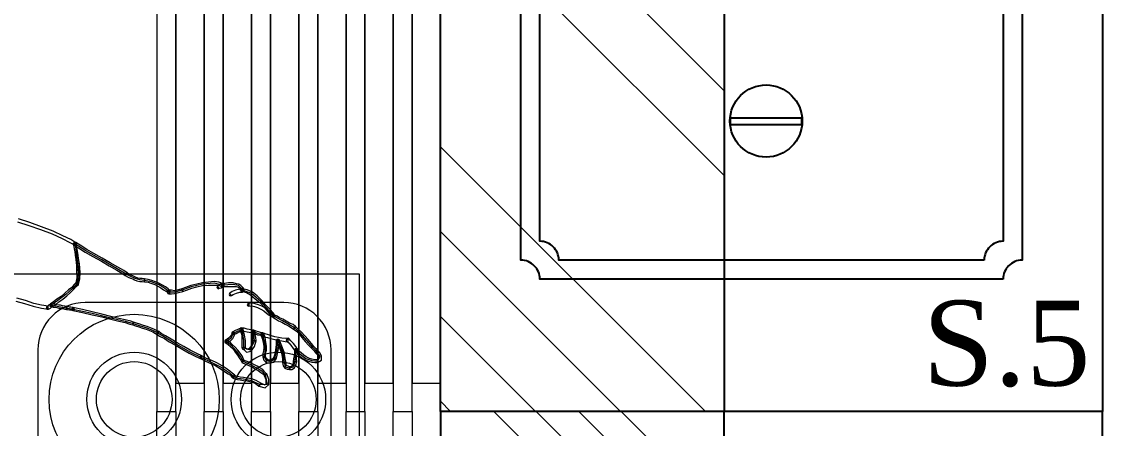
# Model space of a CAD drawing. Header units: millimetres. Extents: x -29311 to -3405, y 28913 to 42880.
# Drawn here: x -26194.7 to -26080.4, y 39988 to 40031 of the extents above; entities that cross this region are included whole.
import ezdxf
from ezdxf.enums import TextEntityAlignment as Align

# ---------------------------------------------------------------- set-up
doc = ezdxf.new("R2010")
doc.units = ezdxf.units.MM
doc.linetypes.add('NewLinetype1', pattern=[0])
doc.layers.add('A-YAZI', color=136, linetype='Continuous')
for name, color, linetype, lineweight in [('GRC-Ekipman', 4, 'Continuous', 25), ('MIM_İnsan', 251, 'Continuous', 9), ('MIM_mobilya', 251, 'Continuous', 9), ('MIM_Selinoks', 251, 'Continuous', 9)]:
    doc.layers.add(name, color=color, linetype=linetype, lineweight=lineweight)
doc.styles.add('YAZ-50', font='times.ttf', dxfattribs={"width": 0.9})

# ---------------------------------------------------------------- blocks, each defined once
blk = doc.blocks.new('Sıcak Serv. Ünit(GN). L190')
at = {"linetype": 'NewLinetype1', "lineweight": 0}
h = blk.add_hatch(dxfattribs=at)
h.set_pattern_fill('ANSI34-METRIC', color=251, scale=2, style=0)
h.set_pattern_definition([(45, (1041.072, 1060.847), (-26.9408, 26.9408), []), (45, (1050.052, 1060.847), (-26.9408, 26.9408), []), (45, (1059.033, 1060.847), (-26.9408, 26.9408), []), (45, (1068.013, 1060.847), (-26.9408, 26.9408), [])])
h.paths.add_polyline_path([(-190, -40), (-190, -70), (0, -70), (0, -40)])
for p, q in [((-190, 0), (0, 0)), ((0, 0), (0, -70)), ((-190, -40), (0, -40)), ((0, -40), (0, -70)), ((0, -70), (-190, -70)), ((0, -70), (-190, -70)), ((-3, -70), (-187, -70))]:
    blk.add_line(p, q)
at = {"color": 45, "lineweight": 0}
for p, q in [((-3, -73), (-3, -70)), ((0, -73), (-190, -73)), ((-187, -73), (-3, -73)), ((0, -75), (0, -73)), ((-190, -75), (0, -75)), ((-3, -75), (-187, -75)), ((-3, -78), (-3, -75)), ((0, -78), (-190, -78)), ((-187, -78), (-3, -78)), ((0, -80), (0, -78)), ((-190, -80), (0, -80)), ((-3, -80), (-187, -80)), ((-3, -83), (-3, -80)), ((0, -83), (-190, -83)), ((-187, -83), (-3, -83)), ((0, -85), (0, -83)), ((-190, -85), (0, -85)), ((-3, -85), (-187, -85)), ((-3, -85), (-187, -85)), ((-3, -85), (-187, -85)), ((-3, -88), (-3, -85)), ((-3, -88), (-3, -85)), ((-3, -88), (-3, -85)), ((0, -88), (-190, -88)), ((-187, -88), (-3, -88)), ((-187, -88), (-3, -88)), ((-187, -88), (-3, -88)), ((0, -90), (0, -88)), ((-190, -90), (0, -90)), ((-3, -90), (-187, -90)), ((-3, -90), (-187, -90)), ((-3, -93), (-3, -90)), ((-3, -93), (-3, -90)), ((0, -93), (-190, -93)), ((-187, -93), (-3, -93)), ((-187, -93), (-3, -93)), ((0, -95), (0, -93)), ((-190, -95), (0, -95)), ((-3, -95), (-187, -95)), ((-3, -98), (-3, -95)), ((0, -98), (-190, -98)), ((-187, -98), (-3, -98)), ((0, -100), (0, -98)), ((-190, -100), (0, -100))]:
    blk.add_line(p, q, dxfattribs=at)
at = {"color": 33}
for points in [[(-14, -10.5), (-14, -59.5, 0.414214), (-16, -61.5), (-44.5, -61.5, 0.414214), (-46.5, -59.5), (-46.5, -10.5, 0.414214), (-44.5, -8.5), (-16, -8.5, 0.414214)], [(-16, -12.5), (-16, -57.5, 0.414214), (-18, -59.5), (-42.5, -59.5, 0.414214), (-44.5, -57.5), (-44.5, -12.5, 0.414214), (-42.5, -10.5), (-18, -10.5, 0.414214)]]:
    blk.add_lwpolyline(points, format="xyb", close=True, dxfattribs=at)
blk.add_lwpolyline([(-30.32, -31.82), (-30.32, -39.32), (-31.07, -39.32), (-31.07, -31.82)], close=True, dxfattribs=at)
blk.add_circle((-30.72, -35.57), 3.82, dxfattribs=at)
blk = doc.blocks.new('frenox soğuk servis ü. L140')
at = {"lineweight": 0}
h = blk.add_hatch(dxfattribs=at)
h.set_pattern_fill('ANSI34', color=251, style=0)
h.set_pattern_definition([(45, (-4806.476, -0.103), (-13.470384, 13.470384), []), (45, (-4801.986, -0.103), (-13.470384, 13.470384), []), (45, (-4797.496, -0.103), (-13.470384, 13.470384), []), (45, (-4793.006, -0.103), (-13.470384, 13.470384), [])])
h.paths.add_polyline_path([(-0.92, -40.1), (-0.92, -70.1), (131.08, -70.1), (131.08, -40.1)])
for points in [[(-0.92, -0.1), (-0.92, -70.1), (131.08, -70.1), (131.08, -0.1)], [(131.08, -40.1), (-0.92, -40.1), (-0.92, -70.1), (131.08, -70.1)]]:
    blk.add_lwpolyline(points, close=True)
at = {"color": 45, "lineweight": 0}
for points in [[(131.08, -75.1), (-0.92, -75.1), (-0.92, -73.1), (131.08, -73.1)], [(131.08, -80.1), (-0.92, -80.1), (-0.92, -78.1), (131.08, -78.1)], [(131.08, -85.1), (-0.92, -85.1), (-0.92, -83.1), (131.08, -83.1)], [(131.08, -90.1), (-0.92, -90.1), (-0.92, -88.1), (131.08, -88.1)], [(131.08, -95.1), (-0.92, -95.1), (-0.92, -93.1), (131.08, -93.1)], [(131.08, -100.1), (-0.92, -100.1), (-0.92, -98.1), (131.08, -98.1)]]:
    blk.add_lwpolyline(points, close=True, dxfattribs=at)
blk = doc.blocks.new('160718_A$C2F7A1A77')
at = {"layer": 'MIM_mobilya'}
for p, q in [((3.42, 27.47), (4.16, 27.47)), ((5.72, 27.47), (6.46, 27.47)), ((29.18, 28.08), (29.92, 28.08))]:
    blk.add_line(p, q, dxfattribs=at)
blk.add_lwpolyline([(0, 37), (0, 0), (53, 0), (53, 37)], close=True, dxfattribs=at)
blk.add_lwpolyline([(3, 29), (3, 8, 0.414214), (8, 3), (45, 3, 0.414214), (50, 8), (50, 29, 0.414214), (45, 34), (8, 34, 0.414214)], format="xyb", close=True, dxfattribs=at)
for points in [[(3.19, 18.99), (3.17, 18.68), (3.19, 18.33), (3.31, 17.41), (3.34, 17.41)], [(3.46, 18.99), (3.48, 18.68), (3.46, 18.33), (3.41, 17.41), (3.33, 17.41)], [(3.66, 18.99), (3.64, 18.68), (3.66, 18.33), (3.78, 17.41), (3.81, 17.4)], [(3.93, 18.99), (3.95, 18.68), (3.93, 18.33), (3.88, 17.41), (3.8, 17.4)], [(4.13, 18.99), (4.11, 18.68), (4.13, 18.33), (4.17, 17.41), (4.25, 17.4)], [(4.4, 18.99), (4.42, 18.68), (4.4, 18.33), (4.27, 17.41), (4.25, 17.4)], [(29.34, 17.09), (29.48, 16.96), (29.61, 16.96), (29.76, 17.09)]]:
    blk.add_lwpolyline(points, dxfattribs=at)
for centre, radius in [((17.51, 21.82), 11), ((39.75, 23.82), 9), ((17.51, 21.82), 8), ((39.75, 23.82), 5), ((39.75, 23.82), 4), ((39.75, 8.57), 5), ((39.75, 8.57), 4)]:
    blk.add_circle(centre, radius, dxfattribs=at)
for centre, radius, start, end in [((25.47, 24.72), 22.22, 172.8729, 189.9137), ((-17.89, 24.73), 22.22, 350.0863, 7.0954), ((27.77, 24.72), 22.22, 172.8729, 189.9137), ((-8.49, 25.02), 15.15, 348.689, 9.2988), ((51.23, 25.32), 22.22, 172.8729, 189.9137), ((7.87, 25.33), 22.22, 350.0863, 7.0954), ((2.74, 20.76), 0.849, 339.9904, 9.0141), ((4.84, 20.77), 0.849, 170.9859, 200.0096), ((5.08, 19.31), 1.92, 143.1475, 189.6617), ((2.51, 19.33), 1.92, 350.3383, 36.8525), ((3.32, 18.55), 0.466, 72.9453, 106.8601), ((3.56, 18.86), 0.163, 52.2572, 127.4765), ((4.03, 18.86), 0.163, 52.2572, 127.4765)]:
    blk.add_arc(centre, radius, start, end, dxfattribs=at)
for points in [[(5.88, 20.89), (5.77, 18.49), (5.88, 17.29), (6.18, 17.56), (6.56, 17.96), (6.74, 19.7), (6.36, 22.05)], [(29.34, 21.5), (29.12, 20.87), (28.46, 19.99), (29.34, 17.09)], [(29.76, 21.5), (29.98, 20.87), (30.64, 19.99), (29.76, 17.09)]]:
    blk.add_spline(points, degree=3, dxfattribs=at)
blk = doc.blocks.new('160718_InsanKadın')
at = {"layer": 'MIM_İnsan'}
for p, q in [((10.52, 11.69), (9.73, 11.64)), ((9.73, 11.64), (9.93, 10.64)), ((11.41, 11.24), (10.52, 11.69)), ((9.93, 10.64), (10.32, 10.25)), ((12.25, 11.09), (11.41, 11.24)), ((12.89, 10.99), (12.25, 11.09)), ((13.34, 10.79), (12.89, 10.99)), ((13.78, 10.4), (13.34, 10.79)), ((14.63, 9.85), (13.78, 10.4)), ((4.43, 9.2), (4.14, 8.71)), ((5.03, 9.15), (4.43, 9.2)), ((5.67, 8.91), (5.03, 9.15)), ((6.81, 9.25), (6.76, 8.66)), ((7.01, 9.8), (6.81, 9.25)), ((7.4, 9.95), (7.01, 9.8)), ((7.8, 9.8), (7.4, 9.95)), ((7.95, 9.35), (7.8, 9.8)), ((8.1, 8.31), (7.95, 9.35)), ((9.38, 9.25), (8.94, 8.91)), ((9.83, 9.15), (9.38, 9.25)), ((10.07, 8.76), (9.83, 9.15)), ((10.32, 10.25), (10.92, 9.9)), ((10.92, 9.9), (11.56, 9.55)), ((11.56, 9.55), (12.3, 9.25)), ((12.3, 9.25), (12.55, 8.76)), ((15.67, 9.3), (14.63, 9.85)), ((16.7, 8.81), (15.67, 9.3)), ((4.14, 8.71), (4.53, 8.16)), ((4.53, 8.16), (4.93, 7.76)), ((6.27, 8.46), (5.67, 8.91)), ((6.71, 8.01), (6.27, 8.46)), ((6.76, 8.66), (6.71, 8.01)), ((8.64, 7.02), (8.1, 8.31)), ((8.74, 8.06), (8.64, 7.02)), ((8.94, 8.91), (8.74, 8.06)), ((9.98, 8.01), (10.07, 8.76)), ((10.03, 7.22), (9.98, 8.01)), ((11.56, 8.01), (11.11, 7.07)), ((12.25, 7.76), (11.56, 8.01)), ((12.55, 8.76), (12.99, 8.16)), ((12.99, 8.16), (13.54, 7.56)), ((17.94, 8.21), (16.7, 8.81)), ((19.33, 7.42), (17.94, 8.21)), ((4.93, 7.76), (5.57, 7.02)), ((5.57, 7.02), (6.27, 6.22)), ((10.27, 6.37), (10.03, 7.22)), ((11.11, 7.07), (11.16, 6.47)), ((12.25, 7.02), (12.25, 7.76)), ((12.45, 5.88), (12.25, 7.02)), ((13.54, 7.56), (14.08, 7.12)), ((14.08, 7.12), (13.54, 6.72)), ((20.56, 6.67), (19.33, 7.42)), ((6.27, 6.22), (6.86, 5.68)), ((10.72, 6.27), (10.27, 6.37)), ((11.21, 6.07), (10.72, 6.27)), ((11.16, 6.47), (11.21, 6.07)), ((11.21, 6.07), (11.21, 6.07)), ((12.89, 6.02), (12.45, 5.88)), ((13.34, 6.27), (12.89, 6.02)), ((13.54, 6.72), (13.34, 6.27)), ((21.31, 6.22), (20.56, 6.67)), ((21.8, 5.97), (21.31, 6.22)), ((22.49, 5.68), (21.8, 5.97)), ((6.86, 5.68), (7.45, 5.33)), ((7.45, 5.33), (8.15, 4.93)), ((8.15, 4.93), (8.79, 4.58)), ((8.79, 4.58), (9.13, 4.38)), ((23.28, 5.43), (22.49, 5.68)), ((23.93, 5.23), (23.28, 5.43)), ((24.77, 4.98), (23.93, 5.23)), ((26.3, 4.63), (24.77, 4.98)), ((28.28, 4.14), (26.3, 4.63)), ((9.13, 4.38), (9.58, 3.84)), ((9.58, 3.84), (10.42, 2.89)), ((30.31, 3.69), (28.28, 4.14)), ((30.66, 3.64), (30.31, 3.69)), ((30.95, 3.59), (30.66, 3.64)), ((31.4, 3.49), (30.95, 3.59)), ((31.79, 3.44), (31.4, 3.49)), ((32.19, 3.34), (31.79, 3.44)), ((10.42, 2.89), (11.41, 2.05)), ((31.05, 2.15), (31.89, 2.8)), ((31.89, 2.8), (32.59, 3.29)), ((32.59, 3.29), (32.19, 3.34)), ((11.41, 2.05), (12.35, 1.7)), ((12.35, 1.7), (12.55, 1.45)), ((12.55, 1.45), (12.8, 1.21)), ((12.8, 1.21), (13.34, 1.11)), ((13.34, 1.11), (14.48, 1.16)), ((14.48, 1.16), (15.37, 0.96)), ((16.61, 1.06), (17.79, 1.35)), ((17.79, 1.35), (18.73, 1.7)), ((18.73, 1.7), (19.57, 1.9)), ((19.57, 1.9), (20.12, 1.9)), ((20.12, 1.9), (20.61, 1.5)), ((20.61, 1.5), (21.26, 1.11)), ((29.86, 1.01), (30.31, 1.5)), ((30.31, 1.5), (31.05, 2.15)), ((15.37, 0.96), (16.61, 1.06)), ((21.26, 1.11), (22, 0.81)), ((22, 0.81), (22.74, 0.66)), ((22.74, 0.66), (23.24, 0.61)), ((23.24, 0.61), (23.73, 0.46)), ((23.73, 0.46), (24.17, 0.26)), ((24.17, 0.26), (24.67, 0.01)), ((24.67, 0.01), (25.61, -0.58)), ((29.72, -0.19), (29.86, 1.01)), ((25.61, -0.58), (27.24, -1.53)), ((29.91, -2.02), (29.72, -0.19)), ((27.24, -1.53), (28.92, -2.47)), ((30.01, -2.67), (29.91, -2.02)), ((28.92, -2.47), (30.11, -3.22)), ((30.11, -3.22), (30.01, -2.67))]:
    blk.add_line(p, q, dxfattribs=at)
at = {"layer": 'MIM_İnsan', "flags": 128}
for points in [[(10.03, 10.74), (10.07, 10.74), (9.88, 11.14), (9.88, 11.59), (9.98, 11.74), (10.42, 11.54), (10.62, 11.84), (9.98, 12.03), (9.58, 11.69), (9.58, 11.14), (9.78, 10.54), (9.83, 10.54), (10.03, 10.74)], [(10.42, 11.54), (10.42, 11.54), (10.92, 11.24), (11.36, 11.09), (11.86, 10.99), (12.25, 10.94), (12.6, 10.89), (12.89, 10.84), (13.09, 10.79), (13.24, 10.69), (13.44, 10.89), (13.19, 11.09), (12.89, 11.14), (12.6, 11.19), (12.25, 11.24), (11.86, 11.29), (11.46, 11.39), (11.01, 11.54), (10.62, 11.84), (10.62, 11.84), (10.42, 11.54)], [(12.45, 9.3), (12.35, 9.4), (11.95, 9.55), (11.61, 9.7), (11.26, 9.85), (11.01, 10.05), (10.72, 10.2), (10.42, 10.4), (10.22, 10.54), (10.03, 10.74), (9.83, 10.54), (10.03, 10.35), (10.22, 10.1), (10.52, 9.9), (10.82, 9.75), (11.16, 9.55), (11.51, 9.4), (11.86, 9.25), (12.25, 9.1), (12.15, 9.2), (12.25, 9.1), (12.4, 9.1), (12.45, 9.2), (12.45, 9.35), (12.35, 9.4), (12.45, 9.3)], [(13.49, 10.89), (13.39, 10.99), (13.29, 10.94), (13.19, 10.84), (13.19, 10.69), (13.49, 10.89)], [(13.24, 10.69), (13.19, 10.69), (13.44, 10.49), (13.69, 10.25), (14.08, 10), (14.53, 9.7), (15.07, 9.4), (15.62, 9.15), (16.16, 8.91), (16.65, 8.66), (16.75, 8.95), (16.26, 9.2), (15.71, 9.45), (15.17, 9.7), (14.73, 10), (14.28, 10.3), (13.88, 10.54), (13.64, 10.69), (13.49, 10.89), (13.44, 10.89), (13.24, 10.69)], [(16.75, 8.95), (16.26, 9.2), (15.71, 9.45), (15.17, 9.7), (14.73, 10), (14.28, 10.3), (13.88, 10.54), (13.64, 10.69), (13.49, 10.89), (13.19, 10.69), (13.44, 10.49), (13.69, 10.25), (14.08, 10), (14.53, 9.7), (15.07, 9.4), (15.62, 9.15), (16.16, 8.91), (16.65, 8.66), (16.75, 8.95)], [(4.63, 8.31), (4.63, 8.31), (4.48, 8.51), (4.29, 8.76), (4.29, 8.91), (4.43, 9.05), (4.43, 9.35), (3.99, 9.1), (3.99, 8.66), (4.19, 8.31), (4.43, 8.01), (4.43, 8.01), (4.63, 8.31)], [(4.43, 9.05), (4.43, 9.05), (4.73, 9.05), (5.03, 9), (5.28, 8.91), (5.62, 8.76), (5.87, 8.56), (6.17, 8.31), (6.41, 8.16), (6.56, 7.91), (6.86, 8.11), (6.61, 8.36), (6.36, 8.61), (6.07, 8.86), (5.72, 9.05), (5.37, 9.2), (5.03, 9.3), (4.73, 9.35), (4.43, 9.35), (4.43, 9.35), (4.43, 9.05)], [(6.56, 7.91), (6.86, 8.01), (6.86, 8.31), (6.91, 8.66), (6.96, 8.95), (7.01, 9.25), (6.61, 9.25), (6.66, 8.95), (6.61, 8.66), (6.56, 8.31), (6.56, 8.01), (6.86, 8.11), (6.56, 8.01), (6.61, 7.91), (6.71, 7.86), (6.81, 7.91), (6.86, 8.01), (6.56, 7.91)], [(7.01, 9.25), (7.01, 9.25), (7.01, 9.5), (7.16, 9.7), (7.25, 9.8), (7.4, 9.8), (7.4, 10.1), (7.16, 10.1), (6.86, 9.9), (6.71, 9.6), (6.61, 9.25), (6.61, 9.25), (7.01, 9.25)], [(7.4, 9.8), (7.4, 9.8), (7.55, 9.75), (7.7, 9.65), (7.75, 9.6), (7.75, 9.35), (8.15, 9.35), (8.05, 9.7), (7.9, 9.95), (7.65, 10.05), (7.4, 10.1), (7.4, 10.1), (7.4, 9.8)], [(7.75, 9.35), (7.75, 9.35), (7.85, 8.91), (7.95, 8.26), (8.19, 7.61), (8.49, 6.92), (8.79, 7.12), (8.49, 7.71), (8.24, 8.36), (8.15, 8.91), (8.15, 9.35), (8.15, 9.35), (7.75, 9.35)], [(9.08, 8.86), (9.08, 8.86), (9.23, 9), (9.38, 9.1), (9.63, 9.1), (9.73, 9), (9.93, 9.3), (9.63, 9.4), (9.38, 9.4), (9.04, 9.3), (8.79, 8.95), (8.79, 8.95), (9.08, 8.86)], [(9.73, 9), (9.78, 9), (9.83, 8.91), (9.93, 8.76), (9.93, 8.41), (9.83, 8.06), (10.12, 7.96), (10.22, 8.41), (10.22, 8.76), (10.12, 9.1), (9.88, 9.3), (9.93, 9.3), (9.73, 9)], [(14.13, 6.97), (14.13, 7.27), (13.88, 7.46), (13.64, 7.66), (13.34, 7.91), (13.14, 8.26), (12.89, 8.56), (12.7, 8.86), (12.55, 9.1), (12.45, 9.3), (12.15, 9.2), (12.25, 9), (12.4, 8.66), (12.6, 8.36), (12.85, 8.06), (13.14, 7.71), (13.44, 7.46), (13.69, 7.17), (14.03, 6.97), (14.03, 7.27), (14.03, 6.97), (14.18, 6.97), (14.23, 7.07), (14.23, 7.22), (14.13, 7.27), (14.13, 6.97)], [(6.96, 5.83), (6.96, 5.83), (6.66, 6.02), (6.36, 6.32), (6.07, 6.72), (5.72, 7.12), (5.37, 7.51), (5.03, 7.86), (4.78, 8.11), (4.63, 8.31), (4.43, 8.01), (4.58, 7.91), (4.83, 7.66), (5.08, 7.32), (5.42, 6.92), (5.77, 6.52), (6.17, 6.12), (6.46, 5.83), (6.76, 5.53), (6.76, 5.53), (6.96, 5.83)], [(6.86, 8.06), (6.81, 8.16), (6.66, 8.16), (6.56, 8.11), (6.56, 7.96), (6.86, 8.06)], [(7.55, 7.17), (7.65, 7.12), (7.45, 7.27), (7.25, 7.51), (7.01, 7.86), (6.86, 8.06), (6.56, 7.96), (6.71, 7.66), (6.96, 7.32), (7.25, 7.07), (7.45, 6.82), (7.55, 6.77), (7.45, 6.82), (7.6, 6.82), (7.7, 6.92), (7.75, 7.02), (7.65, 7.12), (7.55, 7.17)], [(8.49, 6.92), (8.79, 7.02), (8.79, 7.46), (8.89, 8.06), (8.99, 8.56), (9.08, 8.86), (8.79, 8.95), (8.69, 8.56), (8.59, 8.06), (8.49, 7.46), (8.49, 7.02), (8.79, 7.12), (8.49, 7.02), (8.54, 6.92), (8.64, 6.87), (8.74, 6.92), (8.79, 7.02), (8.49, 6.92)], [(9.83, 8.06), (9.83, 8.01), (9.83, 7.61), (9.88, 7.22), (9.98, 6.72), (10.12, 6.32), (10.42, 6.42), (10.27, 6.82), (10.17, 7.22), (10.12, 7.61), (10.12, 8.01), (10.12, 7.96), (9.83, 8.06)], [(11.31, 7.07), (11.31, 7.07), (11.41, 7.56), (11.66, 7.86), (11.86, 7.96), (12.1, 7.71), (12.4, 7.81), (11.95, 8.26), (11.46, 8.16), (11.11, 7.66), (10.92, 7.07), (10.92, 7.07), (11.31, 7.07)], [(16.65, 8.66), (16.65, 8.66), (17.2, 8.41), (17.89, 8.06), (18.58, 7.66), (19.28, 7.27), (19.92, 6.87), (20.51, 6.52), (20.96, 6.27), (21.21, 6.07), (21.4, 6.37), (21.16, 6.57), (20.61, 6.82), (20.12, 7.17), (19.38, 7.56), (18.68, 7.96), (17.99, 8.36), (17.3, 8.71), (16.75, 8.95), (16.75, 8.95), (16.65, 8.66)], [(16.65, 8.66), (16.8, 8.66), (16.85, 8.76), (16.85, 8.91), (16.75, 8.95), (16.65, 8.66)], [(10.32, 6.52), (10.07, 6.62), (9.73, 6.72), (9.38, 6.82), (8.94, 6.92), (8.54, 7.02), (8.19, 7.07), (7.85, 7.12), (7.55, 7.17), (7.55, 6.77), (7.85, 6.82), (8.19, 6.77), (8.54, 6.72), (8.94, 6.62), (9.28, 6.52), (9.63, 6.42), (9.98, 6.32), (10.22, 6.22), (10.32, 6.52)], [(11.16, 5.92), (11.36, 6.07), (11.31, 6.27), (11.31, 6.47), (11.26, 6.72), (11.31, 7.07), (10.92, 7.07), (10.97, 6.72), (11.01, 6.47), (11.01, 6.27), (11.06, 6.07), (11.26, 6.22), (11.06, 6.07), (11.11, 5.97), (11.21, 5.92), (11.31, 5.97), (11.36, 6.07), (11.16, 5.92)], [(12.1, 7.71), (12.05, 7.76), (12.05, 7.46), (12.05, 7.02), (12.15, 6.47), (12.3, 5.83), (12.6, 5.92), (12.45, 6.47), (12.45, 7.02), (12.45, 7.46), (12.45, 7.76), (12.4, 7.81), (12.45, 7.76), (12.4, 7.91), (12.25, 7.96), (12.1, 7.91), (12.05, 7.76), (12.1, 7.71)], [(13.39, 6.12), (13.49, 6.27), (13.54, 6.42), (13.69, 6.62), (13.83, 6.77), (14.13, 6.97), (14.03, 7.27), (13.64, 7.07), (13.39, 6.82), (13.24, 6.52), (13.19, 6.27), (13.29, 6.42), (13.19, 6.27), (13.24, 6.17), (13.34, 6.12), (13.44, 6.17), (13.49, 6.27), (13.39, 6.12)], [(9.28, 4.48), (9.23, 4.48), (9.04, 4.63), (8.89, 4.73), (8.54, 4.93), (8.19, 5.08), (7.85, 5.28), (7.5, 5.48), (7.2, 5.63), (6.96, 5.83), (6.76, 5.53), (7.01, 5.33), (7.4, 5.18), (7.75, 4.98), (8.1, 4.78), (8.44, 4.63), (8.69, 4.43), (8.94, 4.34), (9.04, 4.29), (8.99, 4.29), (9.28, 4.48)], [(10.12, 6.32), (10.27, 6.22), (10.47, 6.17), (10.67, 6.12), (10.92, 6.02), (11.16, 5.92), (11.26, 6.22), (11.01, 6.32), (10.77, 6.42), (10.47, 6.47), (10.27, 6.52), (10.42, 6.42), (10.27, 6.52), (10.17, 6.47), (10.12, 6.37), (10.17, 6.27), (10.27, 6.22), (10.12, 6.32)], [(10.22, 6.22), (10.37, 6.22), (10.42, 6.32), (10.42, 6.47), (10.32, 6.52), (10.22, 6.22)], [(11.21, 6.22), (11.11, 6.17), (11.06, 6.07), (11.11, 5.97), (11.21, 5.92), (11.21, 6.22)], [(11.21, 5.92), (11.46, 5.88), (11.86, 5.83), (12.2, 5.73), (12.45, 5.68), (12.45, 6.07), (12.2, 6.02), (11.86, 6.12), (11.46, 6.17), (11.21, 6.22), (11.21, 5.92)], [(12.3, 5.83), (12.45, 5.73), (12.7, 5.78), (12.94, 5.88), (13.14, 5.97), (13.39, 6.12), (13.29, 6.42), (13.04, 6.27), (12.85, 6.17), (12.6, 6.07), (12.45, 6.02), (12.6, 5.92), (12.45, 6.02), (12.35, 5.97), (12.3, 5.88), (12.35, 5.78), (12.45, 5.73), (12.3, 5.83)], [(12.45, 5.68), (12.6, 5.73), (12.65, 5.88), (12.6, 6.02), (12.45, 6.07), (12.45, 5.68)], [(21.21, 6.07), (21.21, 6.07), (21.45, 5.97), (21.75, 5.83), (22.1, 5.68), (22.44, 5.53), (22.84, 5.43), (23.24, 5.28), (23.58, 5.18), (23.88, 5.08), (23.98, 5.38), (23.68, 5.48), (23.33, 5.58), (22.94, 5.73), (22.54, 5.83), (22.2, 5.97), (21.85, 6.12), (21.55, 6.27), (21.4, 6.37), (21.4, 6.37), (21.21, 6.07)], [(23.88, 5.08), (23.88, 5.08), (24.17, 4.98), (24.77, 4.83), (25.46, 4.68), (26.3, 4.48), (27.24, 4.24), (28.28, 3.99), (29.27, 3.74), (30.31, 3.54), (30.31, 3.84), (29.27, 4.04), (28.28, 4.29), (27.24, 4.53), (26.3, 4.78), (25.46, 4.98), (24.77, 5.13), (24.27, 5.28), (23.98, 5.38), (23.98, 5.38), (23.88, 5.08)], [(9.23, 4.53), (9.08, 4.53), (8.99, 4.48), (8.94, 4.34), (9.04, 4.24), (9.23, 4.53)], [(12.5, 1.8), (12.35, 1.85), (11.95, 1.95), (11.51, 2.2), (11.01, 2.6), (10.52, 2.99), (10.07, 3.49), (9.73, 3.94), (9.43, 4.29), (9.28, 4.48), (8.99, 4.29), (9.13, 4.09), (9.43, 3.74), (9.88, 3.29), (10.32, 2.8), (10.82, 2.3), (11.31, 1.9), (11.86, 1.65), (12.35, 1.55), (12.2, 1.6), (12.35, 1.55), (12.45, 1.6), (12.5, 1.7), (12.45, 1.8), (12.35, 1.85), (12.5, 1.8)], [(11.71, 3.39), (11.36, 3.34), (11.11, 3.44), (10.77, 3.54), (10.42, 3.69), (10.12, 3.89), (9.83, 4.14), (9.53, 4.34), (9.23, 4.53), (9.04, 4.24), (9.33, 4.04), (9.63, 3.84), (9.93, 3.59), (10.32, 3.39), (10.67, 3.24), (11.01, 3.14), (11.36, 3.04), (11.71, 3.09), (11.71, 3.39)], [(32.49, 3.39), (32.49, 3.44), (32.14, 3.24), (31.79, 2.94), (31.35, 2.65), (30.95, 2.3), (30.56, 1.95), (30.21, 1.6), (29.96, 1.31), (29.72, 1.11), (30.01, 0.91), (30.16, 1.11), (30.41, 1.4), (30.76, 1.65), (31.15, 2), (31.55, 2.35), (31.99, 2.65), (32.34, 2.94), (32.68, 3.14), (32.68, 3.19), (32.68, 3.14), (32.78, 3.24), (32.73, 3.39), (32.64, 3.44), (32.49, 3.44), (32.49, 3.39)], [(32.59, 3.14), (32.49, 3.44), (32.14, 3.24), (31.79, 2.94), (31.35, 2.65), (30.95, 2.3), (30.56, 1.95), (30.21, 1.6), (29.96, 1.31), (29.72, 1.11), (30.01, 0.91), (30.16, 1.11), (30.41, 1.4), (30.76, 1.65), (31.15, 2), (31.55, 2.35), (31.99, 2.65), (32.34, 2.94), (32.68, 3.14), (32.59, 3.44), (32.68, 3.14), (32.78, 3.24), (32.73, 3.39), (32.64, 3.44), (32.49, 3.44), (32.59, 3.14)], [(30.16, 3.74), (30.31, 3.54), (30.51, 3.49), (30.66, 3.49), (30.8, 3.44), (30.95, 3.39), (30.95, 3.79), (30.8, 3.74), (30.66, 3.79), (30.51, 3.79), (30.31, 3.84), (30.46, 3.64), (30.31, 3.84), (30.21, 3.79), (30.16, 3.69), (30.21, 3.59), (30.31, 3.54), (30.16, 3.74)], [(30.31, 3.54), (30.31, 3.54), (30.51, 3.49), (30.66, 3.49), (30.8, 3.44), (30.95, 3.39), (30.95, 3.79), (30.8, 3.74), (30.66, 3.79), (30.51, 3.79), (30.31, 3.84), (30.31, 3.84), (30.31, 3.54)], [(30.95, 3.39), (30.95, 3.44), (31.15, 3.39), (31.4, 3.34), (31.6, 3.29), (31.79, 3.29), (31.99, 3.24), (32.19, 3.19), (32.39, 3.19), (32.59, 3.14), (32.59, 3.44), (32.39, 3.49), (32.19, 3.49), (31.99, 3.54), (31.79, 3.59), (31.6, 3.59), (31.4, 3.64), (31.15, 3.69), (30.95, 3.74), (30.95, 3.79), (30.95, 3.39)], [(32.93, 3.69), (32.88, 3.69), (32.73, 3.64), (32.68, 3.59), (32.59, 3.54), (32.49, 3.39), (32.68, 3.19), (32.78, 3.24), (32.88, 3.29), (32.93, 3.34), (32.98, 3.39), (32.93, 3.39), (32.98, 3.39), (33.08, 3.49), (33.08, 3.59), (33.03, 3.69), (32.88, 3.69), (32.93, 3.69)], [(11.71, 3.09), (11.81, 3.14), (11.86, 3.24), (11.81, 3.34), (11.71, 3.39), (11.71, 3.09)], [(13.74, 2.05), (13.78, 2.15), (13.74, 2.25), (13.64, 2.3), (13.54, 2.25), (13.74, 2.05)], [(12.35, 1.9), (12.2, 1.6), (12.3, 1.45), (12.4, 1.35), (12.55, 1.21), (12.75, 1.06), (12.99, 1.01), (13.34, 0.91), (13.83, 0.91), (14.48, 1.01), (14.48, 1.31), (13.83, 1.31), (13.34, 1.31), (12.99, 1.31), (12.85, 1.35), (12.75, 1.4), (12.7, 1.55), (12.6, 1.65), (12.5, 1.8), (12.35, 1.5), (12.5, 1.8), (12.4, 1.9), (12.3, 1.85), (12.2, 1.75), (12.2, 1.6), (12.35, 1.9)], [(14.58, 1.31), (14.48, 1.31), (13.83, 1.31), (13.34, 1.31), (12.99, 1.31), (12.85, 1.35), (12.75, 1.4), (12.7, 1.55), (12.6, 1.65), (12.5, 1.8), (12.2, 1.6), (12.3, 1.45), (12.4, 1.35), (12.55, 1.21), (12.75, 1.06), (12.99, 1.01), (13.34, 0.91), (13.83, 0.91), (14.48, 1.01), (14.38, 1.01), (14.48, 1.01), (14.58, 1.06), (14.63, 1.16), (14.58, 1.26), (14.48, 1.31), (14.58, 1.31)], [(13.54, 2.25), (13.34, 2.15), (12.99, 2), (12.65, 1.9), (12.35, 1.9), (12.35, 1.5), (12.65, 1.6), (13.09, 1.7), (13.44, 1.85), (13.74, 2.05), (13.54, 2.25)], [(14.48, 1.01), (14.38, 1.01), (14.87, 0.86), (15.37, 0.76), (15.96, 0.86), (16.61, 0.91), (17.2, 1.06), (17.84, 1.21), (18.39, 1.4), (18.78, 1.55), (18.68, 1.85), (18.29, 1.7), (17.74, 1.5), (17.2, 1.35), (16.61, 1.21), (15.96, 1.16), (15.37, 1.16), (14.87, 1.16), (14.58, 1.31), (14.48, 1.31), (14.58, 1.31), (14.43, 1.31), (14.33, 1.26), (14.28, 1.11), (14.38, 1.01), (14.48, 1.01)], [(18.68, 1.85), (18.68, 1.85), (18.29, 1.7), (17.74, 1.5), (17.2, 1.35), (16.61, 1.21), (15.96, 1.16), (15.37, 1.16), (14.87, 1.16), (14.58, 1.31), (14.38, 1.01), (14.87, 0.86), (15.37, 0.76), (15.96, 0.86), (16.61, 0.91), (17.2, 1.06), (17.84, 1.21), (18.39, 1.4), (18.78, 1.55), (18.78, 1.55), (18.68, 1.85)], [(14.82, 1.5), (14.78, 1.5), (14.63, 1.45), (14.48, 1.35), (14.38, 1.26), (14.58, 1.06), (14.68, 1.06), (14.82, 1.16), (14.87, 1.21), (15.02, 1.31), (14.82, 1.5)], [(14.38, 1.26), (14.38, 1.16), (14.43, 1.11), (14.48, 1.06), (14.58, 1.06), (14.38, 1.26)], [(15.02, 1.31), (15.07, 1.4), (15.02, 1.5), (14.92, 1.55), (14.82, 1.5), (15.02, 1.31)], [(20.22, 2), (20.12, 2.1), (19.87, 2.1), (19.57, 2.05), (19.13, 1.95), (18.68, 1.85), (18.78, 1.55), (19.13, 1.65), (19.57, 1.75), (19.87, 1.7), (20.12, 1.7), (20.02, 1.8), (20.12, 1.7), (20.27, 1.75), (20.32, 1.9), (20.27, 2.05), (20.12, 2.1), (20.22, 2)], [(18.78, 1.55), (18.78, 1.55), (19.13, 1.65), (19.57, 1.75), (19.87, 1.7), (20.12, 1.7), (20.12, 2.1), (19.87, 2.1), (19.57, 2.05), (19.13, 1.95), (18.68, 1.85), (18.68, 1.85), (18.78, 1.55)], [(20.12, 1.7), (20.02, 1.8), (20.22, 1.55), (20.51, 1.35), (20.81, 1.16), (21.21, 0.96), (21.55, 0.81), (21.95, 0.66), (22.34, 0.56), (22.74, 0.51), (22.74, 0.81), (22.34, 0.86), (22.05, 0.96), (21.65, 1.11), (21.31, 1.26), (21.01, 1.45), (20.71, 1.65), (20.41, 1.85), (20.22, 2), (20.12, 2.1), (20.22, 2), (20.12, 2.05), (20.07, 2), (20.02, 1.9), (20.02, 1.8), (20.12, 1.7)], [(22.74, 0.81), (22.74, 0.81), (22.34, 0.86), (22.05, 0.96), (21.65, 1.11), (21.31, 1.26), (21.01, 1.45), (20.71, 1.65), (20.41, 1.85), (20.22, 2), (20.02, 1.8), (20.22, 1.55), (20.51, 1.35), (20.81, 1.16), (21.21, 0.96), (21.55, 0.81), (21.95, 0.66), (22.34, 0.56), (22.74, 0.51), (22.74, 0.51), (22.74, 0.81)], [(30.01, 1.01), (29.72, 1.11), (29.57, 0.21), (29.62, -0.93), (29.77, -2.22), (29.96, -3.22), (30.26, -3.22), (30.06, -2.22), (29.91, -0.93), (29.86, 0.21), (30.01, 0.91), (29.72, 1.01), (30.01, 0.91), (30.01, 1.06), (29.96, 1.16), (29.82, 1.21), (29.72, 1.11), (30.01, 1.01)], [(24.77, 0.16), (24.77, 0.16), (24.47, 0.31), (24.22, 0.41), (23.98, 0.51), (23.78, 0.61), (23.53, 0.71), (23.24, 0.76), (22.99, 0.76), (22.74, 0.81), (22.74, 0.51), (22.99, 0.46), (23.24, 0.46), (23.43, 0.41), (23.68, 0.31), (23.88, 0.21), (24.13, 0.11), (24.37, 0.01), (24.57, -0.14), (24.57, -0.14), (24.77, 0.16)], [(22.74, 0.51), (22.74, 0.51), (22.99, 0.46), (23.24, 0.46), (23.43, 0.41), (23.68, 0.31), (23.88, 0.21), (24.13, 0.11), (24.37, 0.01), (24.57, -0.14), (24.77, 0.16), (24.47, 0.31), (24.22, 0.41), (23.98, 0.51), (23.78, 0.61), (23.53, 0.71), (23.24, 0.76), (22.99, 0.76), (22.74, 0.81), (22.74, 0.81), (22.74, 0.51)], [(29.96, -3.22), (30.21, -3.07), (29.72, -2.77), (29.02, -2.32), (28.18, -1.87), (27.29, -1.38), (26.45, -0.88), (25.66, -0.43), (25.11, -0.09), (24.77, 0.16), (24.57, -0.14), (24.92, -0.38), (25.56, -0.73), (26.35, -1.18), (27.19, -1.68), (28.08, -2.17), (28.83, -2.62), (29.52, -3.07), (30.01, -3.36), (30.26, -3.22), (30.01, -3.36), (30.16, -3.36), (30.26, -3.26), (30.31, -3.17), (30.21, -3.07), (29.96, -3.22)], [(24.57, -0.14), (24.57, -0.14), (24.92, -0.38), (25.56, -0.73), (26.35, -1.18), (27.19, -1.68), (28.08, -2.17), (28.83, -2.62), (29.52, -3.07), (30.01, -3.36), (30.21, -3.07), (29.72, -2.77), (29.02, -2.32), (28.18, -1.87), (27.29, -1.38), (26.45, -0.88), (25.66, -0.43), (25.11, -0.09), (24.77, 0.16), (24.77, 0.16), (24.57, -0.14)], [(29.72, 1.11), (29.72, 1.11), (29.57, 0.51), (29.52, -0.19), (29.62, -1.08), (29.77, -2.02), (30.06, -2.02), (29.91, -1.08), (29.91, -0.19), (29.86, 0.51), (30.01, 0.91), (30.01, 0.91), (29.72, 1.11)], [(29.72, 1.11), (29.72, 1.11), (29.57, 0.21), (29.62, -0.93), (29.77, -2.22), (29.96, -3.22), (30.26, -3.22), (30.06, -2.22), (29.91, -0.93), (29.86, 0.21), (30.01, 0.91), (30.01, 0.91), (29.72, 1.11)], [(30.06, -2.02), (30.01, -1.92), (29.91, -1.87), (29.82, -1.92), (29.77, -2.02), (30.06, -2.02)], [(29.77, -2.02), (29.77, -2.02), (29.82, -2.37), (29.86, -2.67), (29.91, -2.97), (29.96, -3.22), (30.26, -3.22), (30.21, -2.97), (30.16, -2.67), (30.11, -2.37), (30.06, -2.02), (30.06, -2.02), (29.77, -2.02)], [(30.26, -3.22), (30.21, -2.97), (30.16, -2.67), (30.11, -2.37), (30.06, -2.02), (29.77, -2.02), (29.82, -2.37), (29.86, -2.67), (29.91, -2.97), (29.96, -3.22), (30.26, -3.22)]]:
    blk.add_lwpolyline(points, close=True, dxfattribs=at)
for points in [[(36.35, 2.85), (35.41, 3.09), (34.52, 3.39), (33.62, 3.59), (32.93, 3.69), (32.93, 3.39), (33.62, 3.29), (34.42, 3.09), (35.31, 2.8), (36.25, 2.55)], [(36.15, -5.55), (34.96, -5.15), (33.72, -4.71), (32.49, -4.26), (31.45, -3.76), (30.61, -3.36), (30.21, -3.12), (30.26, -3.22), (30.21, -3.12), (30.11, -3.07), (30.06, -3.12), (30.01, -3.22), (30.01, -3.31), (29.96, -3.22), (29.96, -3.22), (30.01, -3.31), (30.51, -3.66), (31.35, -4.06), (32.39, -4.56), (33.62, -5), (34.86, -5.45), (36.05, -5.85)], [(36.15, -5.55), (34.96, -5.15), (33.72, -4.71), (32.49, -4.26), (31.45, -3.76), (30.61, -3.36), (30.21, -3.12), (30.26, -3.22), (30.21, -3.12), (30.11, -3.07), (30.06, -3.12), (30.01, -3.22), (30.01, -3.31), (29.96, -3.22), (29.96, -3.22), (30.01, -3.31), (30.51, -3.66), (31.35, -4.06), (32.39, -4.56), (33.62, -5), (34.86, -5.45), (36.05, -5.85)]]:
    blk.add_lwpolyline(points, dxfattribs=at)
at = {"layer": 'MIM_İnsan', "rotation": 270}
blk.add_blockref('160718_A$C2F7A1A77', (0, 53), dxfattribs=at)

msp = doc.modelspace()

# ---------------------------------------------------------------- block references
at = {"layer": 'GRC-Ekipman', "rotation": 270}
for name, p in [('Sıcak Serv. Ünit(GN). L190', (-26080.38, 39989.77)), ('frenox soğuk servis ü. L140', (-26080.28, 39988.85))]:
    msp.add_blockref(name, p, dxfattribs=at)
at = {"layer": 'MIM_Selinoks', "rotation": 179.9999999999886}
msp.add_blockref('160718_InsanKadın', (-26158.97, 40004.29), dxfattribs=at)

# ---------------------------------------------------------------- texts
at = {"layer": 'A-YAZI', "color": 7, "style": 'YAZ-50'}
msp.add_text('S.5', height=9, dxfattribs=at).set_placement((-26090.52, 39992.5), align=Align.CENTER)

doc.saveas('drawing.dxf')
